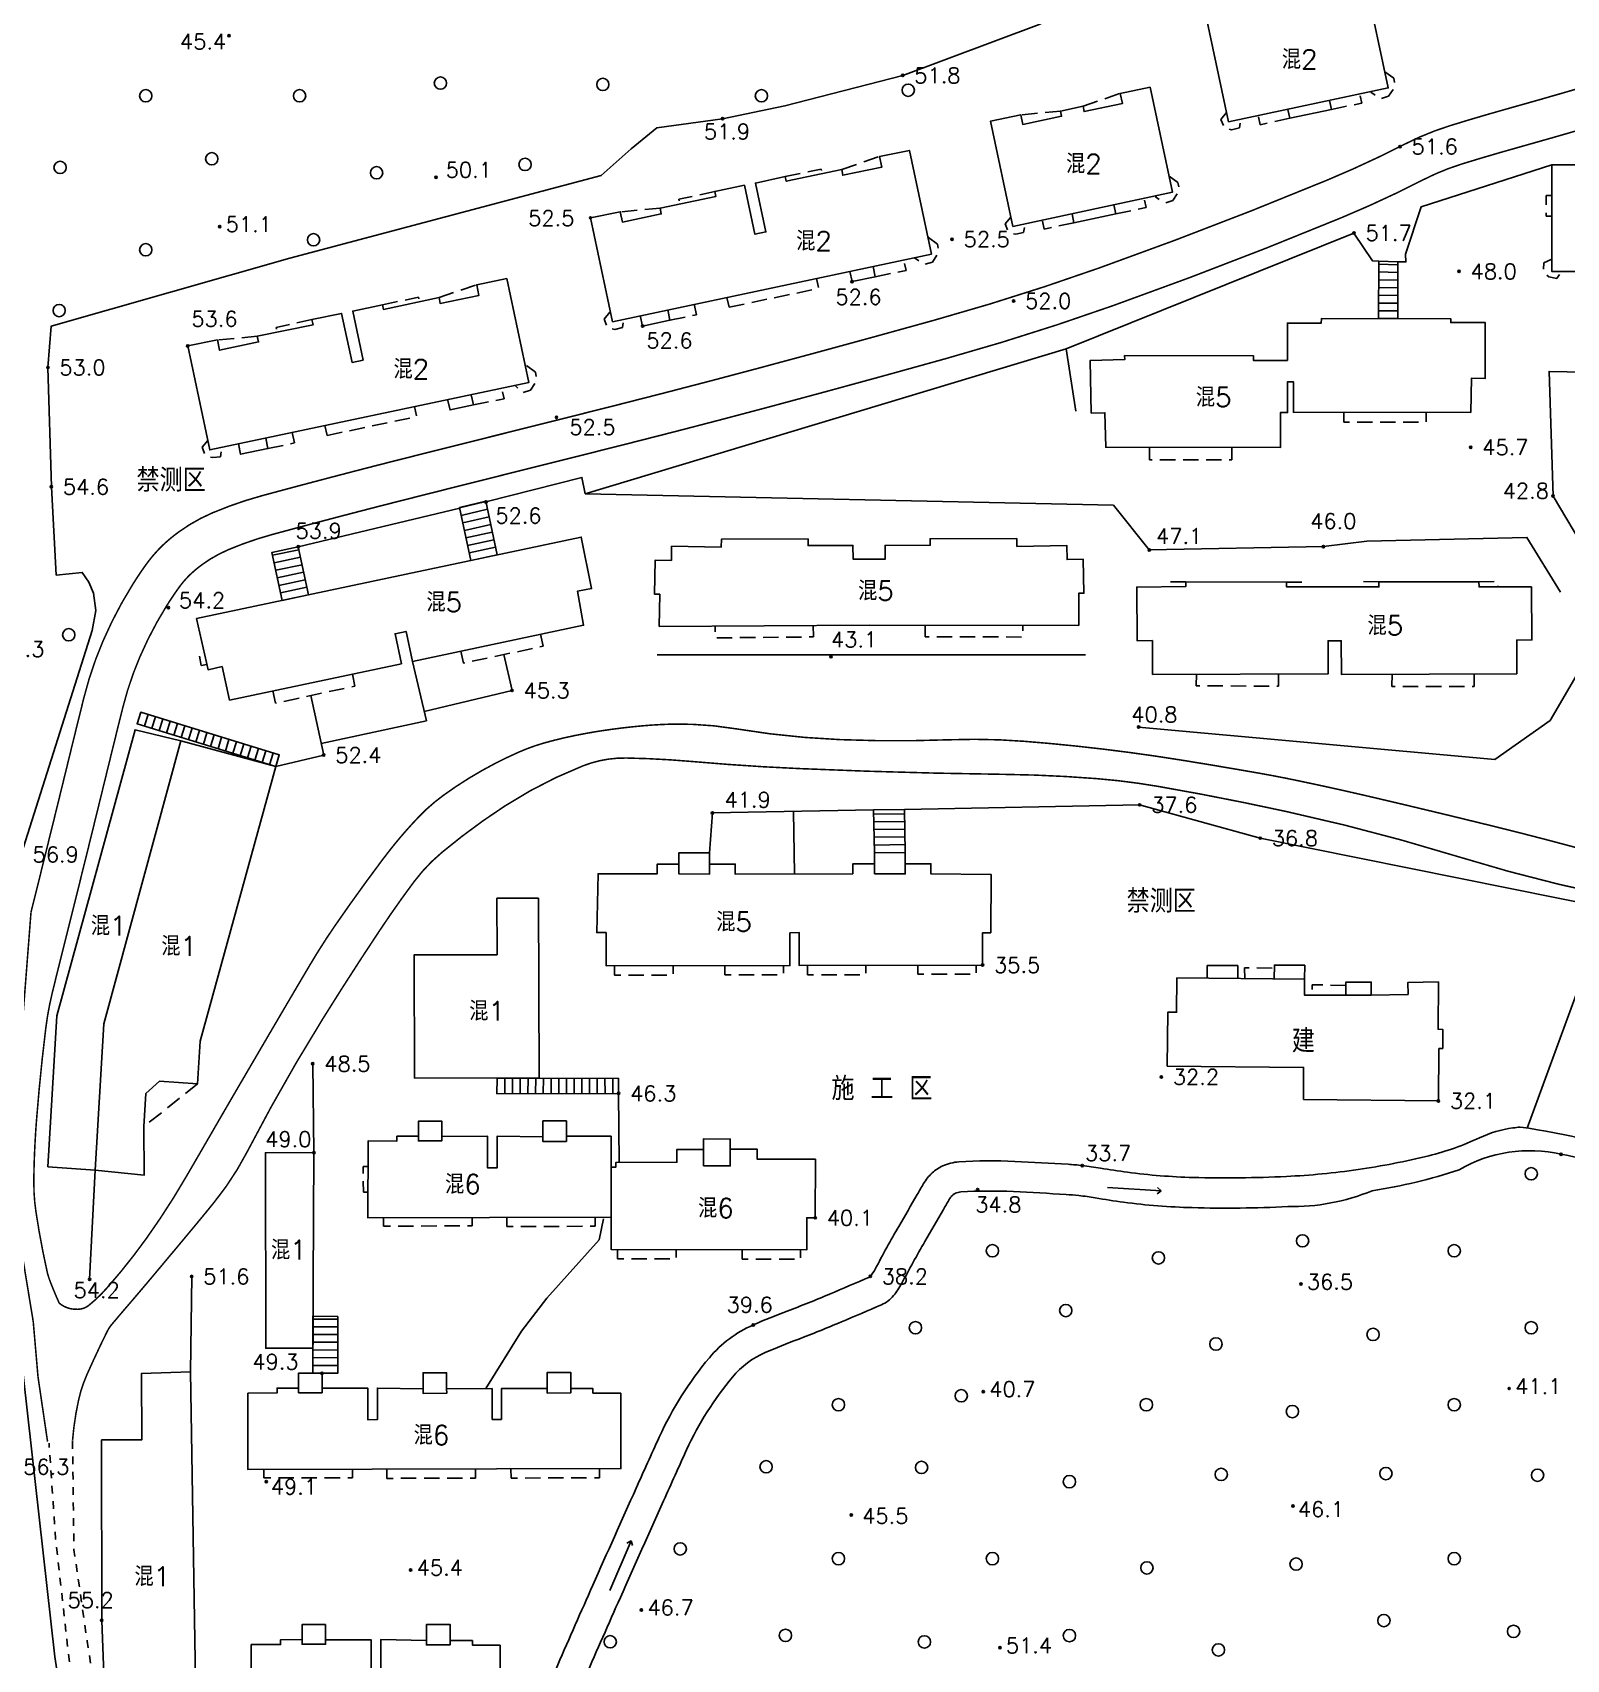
# Model space of a CAD drawing. Extents: x 115374 to 116875, y 149866 to 152432.
# Drawn here: x 115567.3 to 115766.6, y 152018.1 to 152229.4 of the extents above; entities that cross this region are included whole.
import ezdxf
from ezdxf.enums import TextEntityAlignment as Align

# ---------------------------------------------------------------- set-up
doc = ezdxf.new("R2010")
doc.units = 0
doc.header["$MEASUREMENT"] = 0
doc.header["$PDMODE"] = 32
doc.header["$PDSIZE"] = 0.3
for name, pattern in [('X2', [10, 8, -2]), ('X5', [3, 2, -1]), ('X6', [2, 1, -1])]:
    doc.linetypes.add(name, pattern=pattern)
doc.layers.get('0').update_dxf_attribs({"linetype": 'CONTINUOUS'})
for name, color, linetype in [('BOUND', 7, 'CONTINUOUS'), ('DLDW', 14, 'CONTINUOUS'), ('DLSS', 5, 'CONTINUOUS'), ('DMTZ', 5, 'CONTINUOUS'), ('GCD', 1, 'CONTINUOUS'), ('JMD', 6, 'CONTINUOUS'), ('SXSS', 5, 'CONTINUOUS'), ('YZH', 2, 'CONTINUOUS'), ('ZBTZ', 5, 'CONTINUOUS')]:
    doc.layers.add(name, color=color, linetype=linetype)
doc.styles.add('HZ', font='rs.shx', dxfattribs={"bigfont": 'hztxt.shx'})
doc.linetypes.add('X19', pattern='A,4.5,[145,symbolx.shx,S=1,R=0,X=0,Y=1],4.5,-0.5,[146,symbolx.shx,S=1,R=0,X=0,Y=0],-0.5', length=10)
doc.linetypes.add('X35', pattern='A,2,[4,symbolt.shx,S=1,R=0,X=0,Y=0],2,[28,symbolt.shx,S=1,R=0,X=0,Y=0],1e-11', length=4)
doc.linetypes.add('X36', pattern='A,2,[4,symbolt.shx,S=1,R=180,X=0,Y=0],2,[28,symbolt.shx,S=1,R=180,X=0,Y=0],1e-11', length=4)

# ---------------------------------------------------------------- blocks, each defined once
blk = doc.blocks.new('GC122')
blk.add_circle((0, 0), 0.8)

msp = doc.modelspace()

# ---------------------------------------------------------------- linework, layer by layer
at = {"layer": 'BOUND', "linetype": 'Continuous', "flags": 128}
for points, elevation in [([(115744.65, 152199.67), (115744.65, 152192.29), (115742.15, 152192.29), (115742.16, 152199.74)], 51.87), ([(115601.79, 152162.66), (115603.11, 152156.41), (115599.69, 152155.69), (115598.36, 152161.93)], 53.94), ([(115598.86, 152134.1), (115580.86, 152139.68), (115581.32, 152141.16), (115599.33, 152135.62)], 52.23), ([(115680.54, 152128.55), (115680.65, 152122.97), (115676.66, 152122.92), (115676.54, 152128.48)], 35.49), ([(115643.41, 152091.65), (115627.61, 152091.62), (115627.64, 152093.62), (115643.4, 152093.61)], 46.29), ([(115606.95, 152062.7), (115606.94, 152055.33), (115603.7, 152055.34), (115603.72, 152062.72)], 49.28)]:
    msp.add_lwpolyline(points, close=True, dxfattribs=dict(at, elevation=elevation))
msp.add_lwpolyline([(115626.15, 152168.56), (115627.63, 152161.6), (115624.2, 152160.87), (115622.75, 152167.75)], close=True, dxfattribs=at)
at = {"layer": 'DLSS', "linetype": 'X2', "flags": 128}
msp.add_lwpolyline([(115569.22, 152046.44, 0.2, 0.2, 0), (115567.98, 152054.85, 0.2, 0.2, 0), (115567.36, 152062.02, 0.2, 0.2, 0), (115565.46, 152073.57, 0.2, 0.2, 0), (115565.15, 152085.43, 0.2, 0.2, 0), (115565.94, 152100.61, 0.2, 0.2, 0), (115567.07, 152115.19, 0.2, 0.2, 0.000417), (115568.87, 152122.44, 0.2, 0.2, 0.000841), (115571.76, 152134.19, 0.2, 0.2, -0.001123), (115573.93, 152143.01, 0.2, 0.2, -0.040892), (115576.45, 152150.47, 0.2, 0.2, -0.038421), (115580.3, 152157.79, 0.2, 0.2, -0.014908), (115581.98, 152160.3, 0.2, 0.2, -0.0273), (115583.27, 152161.9, 0.2, 0.2, -0.028692), (115584.66, 152163.29, 0.2, 0.2, -0.02493), (115586.29, 152164.6, 0.2, 0.2, -0.055949), (115590.62, 152167.05, 0.2, 0.2, -0.034684), (115597.12, 152169.3, 0.2, 0.2, -0.001971), (115606.13, 152171.7, 0.2, 0.2, -0.002162), (115614.38, 152173.83, 0.2, 0.2, -0.000706), (115628.2, 152177.3, 0.2, 0.2, 0.000636), (115643.52, 152181.15, 0.2, 0.2, 0.003406), (115661.39, 152185.8, 0.2, 0.2, 0.002638), (115684.43, 152192.09, 0.2, 0.2, 0.017629), (115705.85, 152198.87, 0.2, 0.2, 0.012619), (115735.37, 152210.24, 0.2, 0.2, 0.0206), (115745.5, 152214.93, 0.2, 0.2, -0.043498), (115751.43, 152217.35, 0.2, 0.2, -0.00713), (115758.79, 152219.52, 0.2, 0.2, 0.003872), (115772.01, 152223.33, 0.2, 0.2, 0.003936), (115786.44, 152227.73, 0.2, 0.2, -0.010813), (115791.95, 152229.33, 0.2, 0.2, -0.019211), (115795.39, 152230.11, 0.2, 0.2, -0.003374), (115812.93, 152233.25, 0.2, 0.2, -0.005685), (115818.12, 152234.08, 0.2, 0.2, 0.007685), (115821.72, 152234.67, 0.2, 0.2, 0.04114), (115823.29, 152235.09, 0.2, 0.2, 0.022105), (115827.14, 152236.66, 0.2, 0.2, 0.046444), (115829.02, 152237.74, 0.2, 0.2, 0.02433), (115833.3, 152241.11, 0.2, 0.2, 0.050906), (115833.8, 152241.63, 0.2, 0.2, -0.067766), (115837.7, 152246, 0.2, 0.2, 0.011529), (115853.64, 152260.93, 0.2, 0.2, 0.022845), (115862.07, 152269.98, 0.2, 0.2, 0.020346), (115882.96, 152296.73, 0.2, 0.2, -0.053266), (115892.42, 152307.33, 0.2, 0.2, -0.009121), (115897.22, 152311.52, 0.2, 0.2, -0.008602), (115902.44, 152315.76, 0.2, 0.2, -0.016613), (115909.99, 152321.28, 0.2, 0.2, -0.027309), (115915.15, 152324.4, 0.2, 0.2, -0.054517), (115920.34, 152326.47, 0.2, 0.2, -0.017128), (115934.59, 152329.91, 0.2, 0.2, -0.021521), (115951.33, 152332.61, 0.2, 0.2, -0.054783), (115958.93, 152332.66, 0.2, 0.2, -0.029317), (115967.02, 152331.35, 0.2, 0.2, -0.024745), (115976.2, 152328.82, 0.2, 0.2, -0.004002), (115976.92, 152328.58, 0.2, 0.2, -0.000868), (115979.91, 152327.53, 0.2, 0.2, -0.057628), (115993.3, 152321.01, 0.2, 0.2, -0.025987), (116000, 152316.22, 0, 0, 0)], format="xyseb", dxfattribs=at)
at = {"layer": 'DLSS', "linetype": 'Continuous', "const_width": 0.2, "flags": 128}
for points in [[(115570.74, 152064.41, -0.015084), (115569.52, 152067.34, -0.03605), (115569.14, 152068.62, -0.017332), (115567.71, 152076.3, -0.037639), (115567.44, 152079.9, -0.010328), (115567.52, 152083.7, -0.008858), (115567.78, 152088.12, -0.011364), (115568.99, 152100.12, -0.029361), (115569.83, 152104.71, -0.00126), (115571.19, 152110.21, 0.00063), (115573.93, 152121.19, 0.000841), (115576.82, 152132.95, -0.001123), (115578.99, 152141.75, -0.040892), (115581.24, 152148.41, -0.038421), (115584.71, 152155.02, -0.014908), (115586.22, 152157.27, -0.0273), (115587.15, 152158.43, -0.028692), (115588.12, 152159.39, -0.02493), (115589.34, 152160.37, -0.055949), (115592.67, 152162.26, -0.034684), (115598.48, 152164.27, -0.001971), (115607.45, 152166.66, -0.002162), (115615.65, 152168.77, -0.000706), (115629.47, 152172.25, 0.000636), (115644.8, 152176.1, 0.003406), (115662.74, 152180.76, 0.002638), (115685.83, 152187.07, 0.017629), (115707.6, 152193.96, 0.012619), (115737.37, 152205.42, 0.0206), (115747.89, 152210.3, -0.043498), (115752.98, 152212.38, -0.00713), (115760.19, 152214.5, 0.003872), (115773.49, 152218.34, 0.003936)], [(115572.46, 152046.54, -0.033535), (115573.25, 152051.83, -0.050633), (115574.36, 152055.19, -0.009804), (115576.95, 152060.71, -0.058695), (115577.5, 152061.57, -0.004603), (115579.58, 152064.02, 0.003075), (115582.69, 152067.68, 0.001283), (115588.59, 152074.74, 0.003234), (115590.9, 152077.56, 0.050706), (115595.13, 152084.03, -0.019657), (115604.97, 152101.33, -0.007666), (115612.39, 152112.85, -0.013636), (115616.83, 152119.15, -0.058756), (115620.43, 152122.94, -0.030059), (115628.64, 152128.99, -0.049419), (115638.75, 152134.19, -0.098696), (115644.39, 152135.22, -0.017911), (115653.05, 152134.76, 0.011242), (115666.83, 152133.85, 0.00771), (115693.4, 152133.1, -0.016853), (115705.55, 152132.54, -0.022851), (115713.53, 152131.53, -0.010854), (115730.16, 152128.27, -0.021134), (115752.54, 152122.39, 0.024192), (115772.13, 152117.36, 0.010668)]]:
    msp.add_lwpolyline(points, format="xyb", dxfattribs=at)
at = {"layer": 'DLSS', "linetype": 'X2', "const_width": 0.2, "flags": 128}
msp.add_lwpolyline([(116000, 152050.7, -0.013108), (115991.36, 152050.06, -0.037864), (115988.36, 152050.15, -0.006281), (115975.12, 152051.7, 0.007489), (115964.01, 152052.97, 0.017051), (115950.92, 152053.83, -0.041521), (115945.56, 152054.44, -0.036739), (115943.13, 152055.12, -0.007412), (115931.44, 152059.51, -0.006497), (115913.99, 152066.61, -0.011361), (115904.16, 152071.03, -0.033796), (115891.7, 152078.04, 0.030583), (115877.99, 152085.88, 0.006849), (115859.92, 152094.48, 0.013371), (115850.49, 152098.51, 0.000252), (115842.59, 152101.63, 0.00025), (115834.65, 152104.76, 0.000464), (115825.17, 152108.48, 0.000634), (115818.24, 152111.19, 0.023822), (115810.27, 152113.86, 0.013865), (115796.28, 152117.39, 0.015585), (115786.09, 152119.34, -0.019853), (115778.1, 152120.94, -0.00702), (115768.09, 152123.51, 0.006106), (115756.58, 152126.48, 0.002988), (115740.33, 152130.37, 0.00559), (115731.6, 152132.29, 0.00796), (115726.79, 152133.22, 0.003747), (115716.52, 152134.95, 0.01016), (115706.32, 152136.38, 0.010209), (115696.12, 152137.39, 0.028976), (115686.39, 152137.59, -0.019804), (115672.17, 152137.61, -0.031144), (115658.61, 152139.02, 0.049204), (115649.99, 152139.61, 0.014307), (115646.62, 152139.41, 0.011553), (115642.45, 152138.94, 0.016645), (115637.73, 152138.14, 0.019175), (115633.69, 152137.16, 0.035145), (115630.41, 152135.97, 0.023326), (115625.71, 152133.62, 0.029711), (115620.59, 152130.33, 0.044176), (115617.5, 152127.63, 0.015386), (115615.01, 152124.87, 0.014931), (115612.63, 152121.87, 0.009894), (115606.55, 152113.42, 0.017149), (115603.31, 152108.35, 0.000847), (115600.09, 152102.89, 0.000545), (115595.11, 152094.39, 0.001215), (115591.7, 152088.54, -0.000903), (115587.12, 152080.65, -0.023097), (115582.1, 152072.88, -0.025707), (115576.92, 152066.37, -0.042509), (115574.58, 152064.13, -0.123594), (115573.55, 152063.66, -0.046497), (115573.12, 152063.62, -0.028616), (115572.43, 152063.66, -0.076023), (115571.6, 152063.89, -0.065194), (115570.74, 152064.41)], format="xyb", dxfattribs=at)
at = {"layer": 'DLSS', "linetype": 'X6', "elevation": 52.37, "flags": 128}
msp.add_lwpolyline([(115574.61, 152000), (115572.56, 152013.28), (115570.27, 152033.82), (115569.41, 152046.25)], dxfattribs=at)
at = {"layer": 'DLSS', "linetype": 'X6', "flags": 128}
msp.add_lwpolyline([(115578.21, 152000), (115576.08, 152009.28), (115574.37, 152020.5), (115572.65, 152032.39), (115572.46, 152046.54)], dxfattribs=at)
at = {"layer": 'DMTZ', "linetype": 'X35', "flags": 128}
for points, elevation in [([(115573.72, 152159.33), (115570.36, 152158.98), (115569.72, 152170.45), (115569.26, 152185.94), (115569.68, 152191.31), (115600.71, 152200.14), (115641.15, 152210.86), (115645.06, 152214.33), (115648.39, 152217.08), (115656.91, 152218.25), (115665.01, 152219.91), (115680.33, 152223.88), (115698.05, 152230.48), (115710.75, 152236.9), (115733.5, 152251.47), (115774.77, 152263.1), (115825.6, 152275.06), (115844.71, 152286.08)], 56.82), ([(115616.62, 152147.76), (115618.45, 152140.07), (115604.78, 152137.11)], 50.64), ([(115628.48, 152148.65), (115629.57, 152143.99), (115618.17, 152141.26)], 47.89), ([(115704.05, 152148.62), (115648.42, 152148.62)], 43.11), ([(115771.92, 152115.7), (115761.43, 152087.16)], 32.43)]:
    msp.add_lwpolyline(points, dxfattribs=dict(at, elevation=elevation))
at = {"layer": 'DMTZ', "linetype": 'X36', "flags": 128}
for points, elevation in [([(115744.65, 152199.67), (115745.7, 152199.65), (115745.65, 152200.67), (115747.67, 152206.83), (115764.67, 152212.25)], 51.87), ([(115626.17, 152168.48), (115638.64, 152171.67), (115639.07, 152169.55), (115701.55, 152188.38)], 53.94), ([(115710.97, 152139.23), (115757.23, 152135.01), (115764.44, 152140.11), (115769.13, 152148.09), (115769.2, 152161.87), (115764.82, 152169.25), (115764.3, 152185.43), (115829.28, 152184.2), (115828.95, 152166.54)], 40.83), ([(115639.07, 152169.55), (115707.7, 152168.07), (115712.35, 152162.25), (115734.97, 152162.68), (115740.61, 152163.4), (115761.42, 152163.87), (115765.79, 152156.76)], 52.48), ([(115601.79, 152162.66), (115622.77, 152167.66)], 53.94), ([(115573, 152000), (115570.18, 152018.47), (115563.03, 152081.77), (115565.78, 152122.69), (115575.03, 152151.77), (115575.48, 152154.36), (115575.2, 152156.64), (115574.6, 152158.04), (115573.72, 152159.33)], 56.82), ([(115598.86, 152134.1), (115605.1, 152135.6), (115603.43, 152143.34)], 52.23), ([(115655.2, 152122.9), (115655.6, 152128.08), (115676.54, 152128.48)], 41.78), ([(115666.27, 152120.16), (115666.12, 152128.28)], 41.78), ([(115680.54, 152128.55), (115711.1, 152129.14), (115726.77, 152124.81), (115771.92, 152115.7)], 41.78), ([(115603.83, 152083.97), (115603.68, 152095.51)], 49.04), ([(115643.47, 152082.7), (115643.41, 152091.65)], 447), ([(115574.68, 152067.52), (115575.41, 152081.71)], 54.22), ([(115626.16, 152053.32), (115630.8, 152060.78), (115634.08, 152065.07), (115640.87, 152072.65), (115641.43, 152075.36)], 50.24), ([(115587.78, 152055.49), (115587.95, 152067.88)], 52.55)]:
    msp.add_lwpolyline(points, dxfattribs=dict(at, elevation=elevation))
msp.add_lwpolyline([(115702.82, 152180.28), (115701.55, 152188.38), (115738.95, 152203.41), (115741.37, 152199.78), (115742.16, 152199.74)], dxfattribs=at)
at = {"layer": 'GCD', "linetype": 'Continuous'}
for p in [(115592.8, 152229.03, 45.35), (115680.33, 152223.88, 51.84), (115656.91, 152218.25, 51.93), (115744.94, 152214.64, 51.61), (115619.7, 152210.66, 50.08), (115591.59, 152204.25, 51.06), (115639.76, 152205.38, 52.54), (115686.74, 152202.6, 52.53), (115738.95, 152203.41, 51.67), (115752.6, 152198.42, 47.95), (115673.74, 152197.08, 52.58), (115694.72, 152194.58, 51.97), (115646.52, 152191.32, 52.59), (115587.44, 152188.74, 53.64), (115569.26, 152185.94, 52.97), (115635.34, 152179.45, 52.54), (115754.12, 152175.58, 45.74), (115569.72, 152170.45, 54.56), (115626.17, 152168.48, 52.63), (115764.82, 152169.25, 42.76), (115601.79, 152162.66, 53.94), (115712.35, 152162.25, 47.07), (115734.97, 152162.68, 45.95), (115584.92, 152154.75, 54.25), (115671.02, 152148.37, 43.11), (115629.57, 152143.99, 45.32), (115710.97, 152139.23, 40.83), (115605.1, 152135.6, 52.42), (115655.6, 152128.08, 41.86), (115711.1, 152129.14, 37.64), (115726.77, 152124.81, 36.77), (115690.69, 152108.33, 35.49), (115603.68, 152095.51, 48.47), (115713.92, 152093.8, 32.17), (115643.41, 152091.65, 46.29), (115749.91, 152090.68, 32.1), (115603.83, 152083.97, 49.04), (115765.86, 152083.76, 30.89), (115703.64, 152082.29, 33.72), (115690.05, 152079.16, 34.77), (115668.96, 152075.5, 40.12), (115574.68, 152067.52, 54.22), (115587.95, 152067.88, 51.55), (115676.1, 152067.89, 38.16), (115732.05, 152066.9, 36.5), (115660.9, 152061.59, 39.63), (115604.87, 152055.29, 49.25), (115690.79, 152052.93, 40.72), (115759.11, 152053.33, 41.07), (115597.63, 152041.24, 49.07), (115673.63, 152036.9, 45.48), (115731.01, 152038.08, 46.06), (115616.39, 152029.76, 45.35), (115646.38, 152024.57, 46.69), (115576.26, 152023.22, 55.25), (115692.95, 152019.66, 51.36)]:
    msp.add_point(p, dxfattribs=at)
at = {"layer": 'JMD', "linetype": 'Continuous', "flags": 128}
for points in [[(115722.64, 152217.83), (115743.4, 152222.25), (115740.5, 152235.9), (115736.62, 152235.1), (115736.9, 152233.77), (115731.92, 152232.74), (115731.78, 152233.43), (115728.84, 152232.81), (115728.99, 152232.12), (115723.96, 152231.07), (115723.69, 152232.32), (115719.74, 152231.48)], [(115694.61, 152204.27), (115715.37, 152208.7), (115712.46, 152222.35), (115708.59, 152221.55), (115708.87, 152220.22), (115703.89, 152219.19), (115703.75, 152219.87), (115700.81, 152219.25), (115700.95, 152218.57), (115695.92, 152217.51), (115695.66, 152218.76), (115691.71, 152217.92)], [(115639.76, 152205.38), (115642.62, 152191.88), (115684.05, 152200.64), (115681.2, 152214.14), (115677.3, 152213.34), (115677.59, 152211.95), (115672.53, 152210.91), (115672.41, 152211.67), (115665.18, 152210.14), (115665.05, 152210.73), (115661.19, 152209.9), (115662.54, 152203.55), (115661.11, 152203.24), (115659.76, 152209.61), (115655.9, 152208.82), (115656.04, 152208.13), (115648.79, 152206.64), (115648.95, 152205.9), (115643.9, 152204.83), (115643.62, 152206.16)], [(115807.07, 152212.22), (115807.06, 152198.39), (115764.66, 152198.41), (115764.67, 152212.25), (115768.63, 152212.28), (115768.64, 152211.08), (115777.08, 152211.14), (115777.08, 152211.84), (115781.24, 152211.87), (115781.24, 152212.24), (115785.18, 152212.24), (115785.18, 152205.74), (115786.5, 152205.74), (115786.5, 152212.22), (115790.55, 152212.28), (115790.56, 152211.88), (115794.65, 152211.94), (115794.66, 152211.24), (115803.15, 152211.36), (115803.14, 152212.27)], [(115587.44, 152188.74), (115590.29, 152175.23), (115631.73, 152183.99), (115628.88, 152197.49), (115624.98, 152196.69), (115625.26, 152195.31), (115620.21, 152194.27), (115620.08, 152195.03), (115612.85, 152193.49), (115612.73, 152194.08), (115608.87, 152193.26), (115610.22, 152186.9), (115608.79, 152186.6), (115607.43, 152192.97), (115603.57, 152192.17), (115603.71, 152191.48), (115596.47, 152190), (115596.63, 152189.26), (115591.57, 152188.19), (115591.29, 152189.52)], [(115754.12, 152180.1), (115731.08, 152180.13), (115731.08, 152184.08), (115730.33, 152184.08), (115730.33, 152180.08), (115729.38, 152180.08), (115729.38, 152175.55), (115706.69, 152175.58), (115706.6, 152180.06), (115704.82, 152180.02), (115704.69, 152186.87), (115709.16, 152186.96), (115709.15, 152187.49), (115725.89, 152187.47), (115725.89, 152186.87), (115730.3, 152186.86), (115730.3, 152191.7), (115734.7, 152191.7), (115734.71, 152192.3), (115751.52, 152192.28), (115751.52, 152191.77), (115755.97, 152191.8), (115756.01, 152184.53), (115754.22, 152184.57)], [(115588.58, 152153.34), (115638.56, 152163.91), (115639.89, 152157.23), (115638.06, 152156.87), (115638.86, 152152.47), (115616.62, 152147.76), (115615.79, 152151.67), (115614.36, 152151.37), (115615.19, 152147.46), (115592.87, 152142.74), (115591.89, 152147.1), (115590.08, 152146.69)], [(115648.7, 152152.31), (115675.98, 152152.46), (115703.19, 152152.44), (115703.19, 152156.61), (115703.86, 152156.61), (115703.76, 152161.05), (115701.67, 152161), (115701.63, 152162.84), (115695.16, 152162.7), (115695.14, 152163.73), (115683.88, 152163.7), (115683.89, 152162.85), (115678.02, 152162.83), (115678.02, 152161.04), (115673.9, 152161.03), (115673.84, 152162.83), (115668.03, 152162.81), (115668.03, 152163.67), (115656.77, 152163.64), (115656.75, 152162.61), (115650.29, 152162.72), (115650.26, 152160.88), (115648.16, 152160.92), (115648.08, 152156.48), (115648.75, 152156.49)], [(115760.12, 152146.14), (115737.31, 152146.08), (115737.29, 152150.46), (115735.59, 152150.46), (115735.6, 152146.16), (115712.79, 152146.07), (115712.76, 152150.47), (115710.77, 152150.46), (115710.72, 152157.43), (115717.09, 152157.48), (115717.09, 152158.1), (115730.19, 152158.07), (115730.19, 152157.44), (115742.19, 152157.44), (115742.18, 152158.12), (115755.17, 152158.12), (115755.19, 152157.44), (115762.01, 152157.45), (115762.07, 152150.56), (115760.09, 152150.54)], [(115569.24, 152082.11), (115570.44, 152101.72), (115580.6, 152138.9), (115586.54, 152137.45), (115576.55, 152100.68), (115575.41, 152081.71)], [(115586.54, 152137.45), (115598.86, 152134.1), (115589.06, 152098.43), (115588.7, 152092.89), (115583.77, 152093.24), (115581.98, 152091.64), (115581.74, 152087.35), (115581.79, 152081.06), (115575.41, 152081.71), (115576.55, 152100.68)], [(115691.79, 152112.51), (115691.83, 152120.07), (115683.98, 152120.17), (115683.98, 152121.48), (115680.65, 152121.47), (115680.65, 152120.17), (115676.67, 152120.18), (115676.66, 152121.46), (115673.83, 152121.46), (115673.83, 152120.19), (115658.55, 152120.14), (115658.56, 152121.45), (115655.22, 152121.45), (115655.23, 152120.15), (115651.24, 152120.16), (115651.24, 152121.44), (115648.41, 152121.43), (115648.41, 152120.16), (115640.75, 152120.18), (115640.57, 152112.55), (115641.79, 152112.55), (115641.8, 152108.22), (115665.67, 152108.27), (115665.66, 152112.51), (115666.86, 152112.57), (115666.87, 152108.27), (115690.69, 152108.33), (115690.68, 152112.51), (115691.79, 152112.51)], [(115633.01, 152117.02), (115633.09, 152093.69), (115616.89, 152093.64), (115616.83, 152109.64), (115627.63, 152109.67), (115627.61, 152117)], [(115750.47, 152097.48), (115750.49, 152099.98), (115749.88, 152099.99), (115749.92, 152106.14), (115745.94, 152106.05), (115745.97, 152104.52), (115741.19, 152104.42), (115737.88, 152104.42), (115732.51, 152104.44), (115732.53, 152106.5), (115715.95, 152106.66), (115715.91, 152102.2), (115714.76, 152102.21), (115714.69, 152095.21), (115732.41, 152095.03), (115732.4, 152090.87), (115749.91, 152090.68), (115749.98, 152097.48), (115750.47, 152097.48)], [(115642.44, 152086.12), (115642.45, 152082.1), (115642.45, 152075.59), (115610.82, 152075.51), (115610.86, 152085.49), (115614.61, 152085.46), (115614.61, 152086.09), (115617.4, 152086.09), (115617.41, 152085.49), (115620.46, 152085.5), (115620.46, 152086.08), (115626.38, 152086.09), (115626.39, 152081.99), (115627.64, 152082), (115627.63, 152086.1), (115633.58, 152086.01), (115633.57, 152085.41), (115636.64, 152085.42), (115636.64, 152086.1)], [(115603.83, 152083.97), (115603.7, 152058.56), (115597.56, 152058.55), (115597.53, 152083.96)], [(115668.98, 152083.13), (115668.96, 152075.5), (115667.86, 152075.5), (115667.85, 152071.32), (115642.46, 152071.38), (115642.45, 152075.59), (115642.45, 152082.1), (115643.05, 152082.1), (115643.05, 152082.7), (115650.99, 152082.72), (115650.98, 152084.39), (115654.46, 152084.39), (115654.45, 152082.26), (115657.91, 152082.25), (115657.92, 152084.41), (115661.42, 152084.4), (115661.42, 152083.11), (115668.98, 152083.13)], [(115578.85, 152004.89), (115576.77, 152010.41), (115576.26, 152023.22), (115576.25, 152046.66), (115581.45, 152046.66), (115581.44, 152055.3), (115587.78, 152055.49), (115588.63, 152004.61)], [(115595.24, 152052.74), (115595.26, 152042.8), (115643.71, 152042.92), (115643.68, 152052.71), (115640.08, 152052.73), (115640.08, 152053.31), (115637.19, 152053.32), (115637.19, 152052.75), (115634.13, 152052.74), (115634.14, 152053.34), (115628.18, 152053.33), (115628.19, 152049.32), (115626.99, 152049.32), (115626.98, 152053.33), (115621.07, 152053.28), (115621.08, 152052.71), (115618.01, 152052.7), (115618.02, 152053.3), (115612.07, 152053.39), (115612.07, 152049.29), (115610.83, 152049.28), (115610.82, 152053.38), (115604.89, 152053.37), (115604.89, 152052.79), (115601.84, 152052.78), (115601.84, 152053.38), (115599.04, 152053.38), (115599.05, 152052.75)], [(115595.7, 152010.12), (115595.68, 152020.06), (115599.49, 152020.07), (115599.49, 152020.7), (115602.29, 152020.71), (115602.29, 152020.11), (115605.34, 152020.11), (115605.34, 152020.69), (115611.26, 152020.7), (115611.28, 152016.61), (115611.9, 152016.61), (115611.91, 152010.16)], [(115611.9, 152016.61), (115611.91, 152010.16), (115628.03, 152010.2), (115628.01, 152019.99), (115624.41, 152020.01), (115624.41, 152020.59), (115621.52, 152020.6), (115621.52, 152020.03), (115618.45, 152020.02), (115618.46, 152020.62), (115612.51, 152020.71), (115612.52, 152016.61)]]:
    msp.add_lwpolyline(points, close=True, dxfattribs=at)
for points in [[(115730.35, 152219.47), (115730.6, 152218.31), (115736.02, 152219.45), (115735.77, 152220.62)], [(115702.32, 152205.92), (115702.57, 152204.75), (115707.99, 152205.89), (115707.74, 152207.07)], [(115673.43, 152198.42), (115673.74, 152197.09), (115676.76, 152197.73), (115676.48, 152199.07)], [(115649.8, 152193.43), (115650.08, 152192.08), (115646.52, 152191.32), (115646.23, 152192.68)], [(115621.2, 152181.77), (115621.51, 152180.43), (115624.54, 152181.08), (115624.25, 152182.41)], [(115597.57, 152176.77), (115597.86, 152175.42), (115594.29, 152174.67), (115594.01, 152176.02)], [(115651.24, 152120.16), (115651.24, 152121.44), (115651.23, 152122.89), (115655.2, 152122.9), (115655.22, 152121.45), (115655.23, 152120.15)], [(115676.67, 152120.18), (115676.66, 152121.46), (115676.66, 152122.92), (115680.65, 152122.97), (115680.65, 152121.47), (115680.65, 152120.17)], [(115723.87, 152106.58), (115723.85, 152108.27), (115719.88, 152108.26), (115719.86, 152106.62)], [(115732.53, 152106.5), (115732.55, 152108.3), (115728.6, 152108.33), (115728.58, 152106.54)], [(115741.19, 152104.42), (115741.19, 152106.12), (115737.89, 152106.12), (115737.88, 152104.42)], [(115617.4, 152086.09), (115617.4, 152088.05), (115620.45, 152088.04), (115620.46, 152086.08)], [(115633.58, 152086.01), (115633.58, 152088.09), (115636.63, 152088.08), (115636.64, 152085.99)], [(115657.92, 152084.41), (115657.92, 152085.72), (115654.46, 152085.76), (115654.46, 152084.39)], [(115601.84, 152053.38), (115601.84, 152055.34), (115604.89, 152055.33), (115604.89, 152053.37)], [(115618.02, 152053.3), (115618.01, 152055.38), (115621.07, 152055.38), (115621.07, 152053.28)], [(115634.14, 152053.34), (115634.13, 152055.42), (115637.19, 152055.41), (115637.19, 152053.32)], [(115602.29, 152020.71), (115602.28, 152022.66), (115605.33, 152022.66), (115605.34, 152020.69)], [(115618.46, 152020.62), (115618.46, 152022.7), (115621.51, 152022.7), (115621.52, 152020.6)]]:
    msp.add_lwpolyline(points, dxfattribs=at)
at = {"layer": 'SXSS', "linetype": 'Continuous'}
for p, q in [((115706.92, 152079.43), (115713.9, 152079)), ((115713.9, 152079), (115713.43, 152079.43)), ((115713.9, 152079), (115713.38, 152078.63)), ((115642.29, 152027.11), (115645.04, 152033.55)), ((115645.04, 152033.55), (115644.47, 152033.25)), ((115645.04, 152033.55), (115645.21, 152032.93))]:
    msp.add_line(p, q, dxfattribs=at)
at = {"layer": 'SXSS', "linetype": 'Continuous', "flags": 128}
for points in [[(115629.24, 152002.99, -0.001264), (115635.51, 152017.45, -0.001763), (115640.06, 152027.79, -0.000869), (115645.68, 152040.37, -0.001643), (115648.68, 152047, -0.067308), (115655.2, 152057.33, -0.116706), (115660.9, 152061.59, -0.011389), (115665.31, 152063.38, 0.009117), (115670.83, 152065.59, 0.00277), (115675.99, 152067.81, 0.117881), (115676.1, 152067.89, 0.050888), (115676.74, 152068.84, -0.009166), (115679.81, 152074.39, -0.000591), (115682.21, 152078.54, -0.001729), (115683.04, 152079.95, -0.073019), (115684.15, 152081.33, -0.07862), (115685.52, 152082.24, -0.092705), (115687.62, 152082.77, -0.02748), (115694.9, 152082.82, -0.003449), (115701.8, 152082.45, -0.012862), (115703.64, 152082.29, -0.01413), (115706, 152081.95, 0.009433), (115709.52, 152081.42, 0.026242), (115718.05, 152080.74, 0.018519), (115730.16, 152080.87, 0.024268), (115739.47, 152081.77, 0.024263), (115748.66, 152083.56, 0.049002), (115755.25, 152085.89, -0.075668), (115759.6, 152087.17, -0.003376), (115760.53, 152087.29, -0.011186)], [(115760.53, 152087.29, -0.106358), (115794.22, 152075, 0.007759), (115804.64, 152069.12, 0.000373), (115817.07, 152062.38, 0.001447), (115820.27, 152060.65, 0.003916), (115821.58, 152059.96, -0.000522), (115831.44, 152054.88, -0.015518), (115856.19, 152041.09, -0.012962), (115887.41, 152021.21)], [(115639.1, 152015.89, -0.001763), (115643.64, 152026.2, -0.000869), (115649.26, 152038.76, -0.001643), (115652.25, 152045.37, -0.067308), (115658.21, 152054.82, -0.116706), (115662.46, 152057.99, -0.011389), (115666.7, 152059.71, 0.009117), (115672.35, 152061.98, 0.00277), (115677.56, 152064.21, 0.117881), (115679.13, 152065.39, 0.050888), (115680.2, 152067, -0.009166), (115683.2, 152072.43, -0.000591), (115685.61, 152076.57, -0.001729), (115686.42, 152077.96, -0.073019), (115686.81, 152078.45, -0.07862), (115687.16, 152078.68, -0.092705), (115687.87, 152078.86, -0.02748), (115694.71, 152078.91, -0.003449), (115701.55, 152078.53, -0.012862), (115703.2, 152078.39, -0.01413), (115705.34, 152078.09, 0.009433), (115709.01, 152077.53, 0.026242), (115717.94, 152076.82, 0.018519), (115730.35, 152076.95, 0.10084), (115741.3, 152079.01, 0.041744), (115752.62, 152081.74, -0.190905), (115765.86, 152083.76)], [(115765.86, 152083.76, -0.083374), (115779.83, 152078.66, -0.006456), (115792.24, 152071.62, 0.007759), (115802.77, 152065.68, 0.000373), (115815.2, 152058.93, 0.001447), (115818.42, 152057.19, 0.003916), (115819.79, 152056.48, -0.000522), (115829.64, 152051.4, -0.015518), (115854.18, 152037.72, -0.012962), (115882.65, 152019.66, -0.012962)]]:
    msp.add_lwpolyline(points, format="xyb", dxfattribs=at)
at = {"layer": 'YZH', "linetype": 'Continuous'}
for p, q in [((115744.65, 152198.29, 51.87), (115742.15, 152198.35, 51.87)), ((115744.65, 152199.29, 51.87), (115742.16, 152199.36, 51.87)), ((115744.65, 152197.29, 51.87), (115742.15, 152197.34, 51.87)), ((115744.65, 152196.29, 51.87), (115742.15, 152196.33, 51.87)), ((115744.65, 152195.29, 51.87), (115742.15, 152195.32, 51.87)), ((115744.65, 152194.29, 51.87), (115742.15, 152194.31, 51.87)), ((115744.65, 152193.29, 51.87), (115742.15, 152193.3, 51.87)), ((115626.16, 152168.53, 52.63), (115622.75, 152167.72, 52.63)), ((115626.37, 152167.54, 52.63), (115622.96, 152166.74, 52.63)), ((115626.58, 152166.55, 52.63), (115623.17, 152165.76, 52.63)), ((115626.79, 152165.56, 52.63), (115623.38, 152164.79, 52.63)), ((115627, 152164.57, 52.63), (115623.58, 152163.81, 52.63)), ((115601.87, 152162.28, 53.94), (115598.44, 152161.56, 53.94)), ((115627.21, 152163.58, 52.63), (115623.79, 152162.83, 52.63)), ((115627.42, 152162.59, 52.63), (115624, 152161.85, 52.63)), ((115602.08, 152161.3, 53.94), (115598.65, 152160.58, 53.94)), ((115602.28, 152160.32, 53.94), (115598.86, 152159.6, 53.94)), ((115602.49, 152159.34, 53.94), (115599.07, 152158.62, 53.94)), ((115602.7, 152158.37, 53.94), (115599.27, 152157.64, 53.94)), ((115602.9, 152157.39, 53.94), (115599.48, 152156.66, 53.94)), ((115581.82, 152139.39, 55.12), (115582.28, 152140.87, 55.12)), ((115582.77, 152139.09, 55.12), (115583.23, 152140.57, 55.12)), ((115583.73, 152138.79, 55.12), (115584.19, 152140.28, 55.12)), ((115584.68, 152138.5, 55.12), (115585.14, 152139.98, 55.12)), ((115585.64, 152138.2, 55.12), (115586.1, 152139.69, 55.12)), ((115586.59, 152137.9, 55.12), (115587.06, 152139.4, 55.12)), ((115587.55, 152137.61, 55.12), (115588.01, 152139.1, 55.12)), ((115588.5, 152137.31, 55.12), (115588.97, 152138.81, 55.12)), ((115589.46, 152137.01, 55.12), (115589.92, 152138.51, 55.12)), ((115590.41, 152136.72, 55.12), (115590.88, 152138.22, 55.12)), ((115591.37, 152136.42, 55.12), (115591.83, 152137.93, 55.12)), ((115592.32, 152136.12, 55.12), (115592.79, 152137.63, 55.12)), ((115593.28, 152135.83, 55.12), (115593.75, 152137.34, 55.12)), ((115594.23, 152135.53, 55.12), (115594.7, 152137.04, 55.12)), ((115595.19, 152135.23, 55.12), (115595.66, 152136.75, 55.12)), ((115596.14, 152134.94, 55.12), (115596.61, 152136.45, 55.12)), ((115597.1, 152134.64, 55.12), (115597.57, 152136.16, 55.12)), ((115598.05, 152134.35, 55.12), (115598.52, 152135.87, 55.12)), ((115680.55, 152127.99, 35.49), (115676.55, 152127.92, 35.49)), ((115680.57, 152126.99, 35.49), (115676.57, 152126.92, 35.49)), ((115680.59, 152125.98, 35.49), (115676.59, 152125.92, 35.49)), ((115680.61, 152124.98, 35.49), (115676.61, 152124.92, 35.49)), ((115680.63, 152123.97, 35.49), (115676.64, 152123.92, 35.49)), ((115628.61, 152091.62, 447), (115628.64, 152093.62, 46.42)), ((115629.61, 152091.62, 447), (115629.64, 152093.62, 46.42)), ((115630.62, 152091.62, 447), (115630.64, 152093.62, 46.42)), ((115631.62, 152091.62, 447), (115631.64, 152093.62, 46.42)), ((115632.62, 152091.63, 447), (115632.64, 152093.62, 46.42)), ((115633.62, 152091.63, 447), (115633.64, 152093.62, 46.42)), ((115634.63, 152091.63, 447), (115634.64, 152093.61, 46.42)), ((115635.63, 152091.63, 447), (115635.64, 152093.61, 46.42)), ((115636.63, 152091.64, 447), (115636.64, 152093.61, 46.42)), ((115637.63, 152091.64, 447), (115637.64, 152093.61, 46.42)), ((115638.64, 152091.64, 447), (115638.64, 152093.61, 46.42)), ((115639.64, 152091.64, 447), (115639.64, 152093.61, 46.42)), ((115640.64, 152091.65, 447), (115640.64, 152093.61, 46.42)), ((115641.65, 152091.65, 447), (115641.64, 152093.61, 46.42)), ((115642.65, 152091.65, 447), (115642.64, 152093.61, 46.42)), ((115606.95, 152062.33, 49.28), (115603.72, 152062.35, 49.28)), ((115606.95, 152061.33, 49.28), (115603.72, 152061.35, 49.28)), ((115606.95, 152060.33, 49.28), (115603.72, 152060.34, 49.28)), ((115606.95, 152059.33, 49.28), (115603.71, 152059.34, 49.28)), ((115606.95, 152058.33, 49.28), (115603.71, 152058.34, 49.28)), ((115606.94, 152056.33, 49.28), (115603.7, 152056.34, 49.28)), ((115606.94, 152057.33, 49.28), (115603.71, 152057.34, 49.28))]:
    msp.add_line(p, q, dxfattribs=at)
at = {"layer": 'YZH', "linetype": 'X19', "flags": 128}
msp.add_lwpolyline([(115844.71, 152286.08), (115825.6, 152275.06), (115774.77, 152263.1), (115733.5, 152251.47), (115710.75, 152236.9), (115698.05, 152230.48), (115680.33, 152223.88), (115665.01, 152219.91), (115656.91, 152218.25), (115648.39, 152217.08), (115645.06, 152214.33), (115641.15, 152210.86), (115600.71, 152200.14), (115569.68, 152191.31), (115569.26, 152185.94), (115569.72, 152170.45), (115570.36, 152158.98), (115573.72, 152159.33), (115574.6, 152158.04), (115575.2, 152156.64), (115575.48, 152154.36), (115575.03, 152151.77), (115565.78, 152122.69), (115563.03, 152081.77), (115570.18, 152018.47), (115573, 152000)], dxfattribs=at)
at = {"layer": 'YZH', "linetype": 'X5', "flags": 128}
for points, elevation in [([(115742.95, 152224.36), (115744.11, 152223.5), (115744.3, 152222.46), (115743.45, 152221.17), (115742.37, 152220.85), (115741.13, 152221.7)], 52.13), ([(115703.75, 152219.87), (115708.59, 152221.55)], 52.28), ([(115736.02, 152219.45), (115739.96, 152220.29), (115739.71, 152221.46)], 52.26), ([(115700.81, 152219.25), (115695.66, 152218.76)], 51.42), ([(115722.39, 152219.04), (115721.66, 152218.15), (115722.13, 152217), (115723.05, 152216.81), (115724.06, 152217.05), (115724.23, 152218.14)], 52.13), ([(115730.6, 152218.31), (115726.75, 152217.47), (115726.49, 152218.65)], 52.21), ([(115672.41, 152211.67), (115677.3, 152213.34)], 52.49), ([(115665.05, 152210.73), (115669.74, 152211.72), (115669.87, 152211.13)], 52.71), ([(115714.92, 152210.81), (115716.08, 152209.95), (115716.26, 152208.9), (115715.42, 152207.62), (115714.34, 152207.29), (115713.1, 152208.15)], 52.28), ([(115655.9, 152208.82), (115651.24, 152207.79), (115651.37, 152207.17)], 52.9), ([(115764.67, 152208.26), (115763.91, 152208.29), (115763.92, 152205.59), (115764.67, 152205.59)], 49.96), ([(115648.79, 152206.64), (115643.62, 152206.16)], 52.45), ([(115707.99, 152205.89), (115711.93, 152206.73), (115711.68, 152207.91)], 52.4), ([(115694.36, 152205.48), (115693.63, 152204.6), (115694.1, 152203.44), (115695.01, 152203.26), (115696.03, 152203.49), (115696.19, 152204.59)], 52.28), ([(115702.57, 152204.75), (115698.71, 152203.91), (115698.46, 152205.09)], 52.35), ([(115683.67, 152202.83), (115684.83, 152201.97), (115685.01, 152200.93), (115684.17, 152199.64), (115683.09, 152199.32), (115681.85, 152200.17)], 52.34), ([(115676.76, 152197.73), (115680.76, 152198.55), (115680.47, 152199.91)], 52.46), ([(115764.66, 152200.02), (115763.62, 152199.55), (115763.53, 152198.3), (115764.26, 152197.73), (115765.28, 152197.49), (115765.91, 152198.4)], 49.96), ([(115620.08, 152195.03), (115624.98, 152196.69)], 53.59), ([(115657.76, 152193.78), (115669.39, 152196.2), (115669.11, 152197.51)], 52.54), ([(115612.73, 152194.08), (115617.42, 152195.08), (115617.54, 152194.49)], 53.81), ([(115650.08, 152192.08), (115653.51, 152192.79), (115653.23, 152194.15)], 52.34), ([(115657.48, 152195.05), (115657.76, 152193.78)], 52.54), ([(115603.57, 152192.17), (115598.91, 152191.15), (115599.04, 152190.53)], 54), ([(115642.26, 152193.12), (115641.53, 152192.23), (115642, 152191.08), (115642.91, 152190.89), (115643.93, 152191.13), (115644.09, 152192.22)], 52.52), ([(115596.47, 152190), (115591.29, 152189.52)], 53.55), ([(115631.45, 152186.18), (115632.6, 152185.32), (115632.79, 152184.27), (115631.95, 152182.99), (115630.86, 152182.66), (115629.94, 152183.65)], 53.44), ([(115624.54, 152181.08), (115628.53, 152181.89), (115628.24, 152183.26)], 53.56), ([(115605.53, 152177.12), (115617.16, 152179.55), (115616.89, 152180.86)], 53.64), ([(115737.61, 152180.12), (115737.61, 152178.86), (115748.33, 152178.86), (115748.33, 152180.11)], 47.01), ([(115597.86, 152175.42), (115601.29, 152176.14), (115601, 152177.5)], 53.44), ([(115605.25, 152178.4), (115605.53, 152177.12)], 53.64), ([(115590.03, 152176.46), (115589.3, 152175.58), (115589.78, 152174.43), (115590.69, 152174.24), (115591.7, 152174.32), (115591.87, 152175.57)], 53.62), ([(115712.38, 152175.58), (115712.38, 152173.94), (115723.1, 152173.94), (115723.1, 152175.56)], 49.76), ([(115717.09, 152158.1), (115715.09, 152158.11), (115715.09, 152157.47)], 38.57), ([(115730.19, 152158.07), (115732.19, 152158.06), (115732.19, 152157.44)], 38.57), ([(115742.18, 152158.12), (115740.16, 152158.14), (115740.16, 152157.44)], 38.57), ([(115755.17, 152158.12), (115757.63, 152158.14), (115757.63, 152157.44)], 38.57), ([(115633.27, 152151.29), (115633.6, 152149.74), (115623.24, 152147.54), (115622.91, 152149.09)], 47.89), ([(115668.7, 152152.42), (115668.71, 152150.95), (115655.95, 152150.82), (115655.94, 152152.35)], 44.04), ([(115683.22, 152152.45), (115683.22, 152150.98), (115695.94, 152150.93), (115695.94, 152152.44)], 44.04), ([(115589.93, 152147.36), (115589.18, 152147.23), (115588.9, 152148.67), (115589.6, 152148.83)], 53.77), ([(115608.82, 152146.11), (115609.15, 152144.57), (115598.84, 152142.34), (115598.5, 152143.93)], 47.89), ([(115718.47, 152146.09), (115718.43, 152144.59), (115729.12, 152144.56), (115729.12, 152146.07)], 40.78), ([(115743.91, 152146.1), (115743.87, 152144.53), (115754.56, 152144.49), (115754.56, 152146.12)], 39.18), ([(115642.89, 152108.22), (115642.89, 152107.02), (115650.49, 152107), (115650.49, 152108.2)], 35.49), ([(115657.22, 152108.28), (115657.22, 152107.08), (115664.82, 152107.07), (115664.82, 152108.27)], 35.49), ([(115667.95, 152108.28), (115667.95, 152107.08), (115675.55, 152107.06), (115675.55, 152108.26)], 35.49), ([(115682.28, 152108.34), (115682.28, 152107.14), (115689.88, 152107.13), (115689.88, 152108.33)], 35.49), ([(115724.78, 152106.58), (115724.73, 152107.97), (115728.59, 152107.93)], 6.99), ([(115737.89, 152105.67), (115733.5, 152105.78), (115733.49, 152104.43)], 32.05), ([(115588.7, 152092.89), (115581.74, 152087.35)], 52.27), ([(115610.83, 152078.83), (115610.25, 152078.85), (115610.22, 152082.18), (115610.85, 152082.18)], 46.21), ([(115612.87, 152075.52), (115612.88, 152074.42), (115624.39, 152074.45), (115624.38, 152075.54)], 45.92), ([(115628.87, 152075.55), (115628.88, 152074.37), (115640.38, 152074.4), (115640.38, 152075.58)], 42.76), ([(115643.27, 152071.37), (115643.27, 152070.17), (115650.87, 152070.16), (115650.87, 152071.36)], 447), ([(115659.45, 152071.34), (115659.45, 152070.14), (115667.05, 152070.12), (115667.05, 152071.32)], 447), ([(115597.31, 152042.81), (115597.32, 152041.71), (115608.82, 152041.74), (115608.82, 152042.83)], 49.96), ([(115613.31, 152042.85), (115613.32, 152041.66), (115624.82, 152041.69), (115624.82, 152042.87)], 46.8), ([(115629.42, 152042.88), (115629.44, 152041.7), (115640.94, 152041.73), (115640.94, 152042.91)], 46.8)]:
    msp.add_lwpolyline(points, dxfattribs=dict(at, elevation=elevation))
at = {"layer": 'YZH', "linetype": 'Continuous', "flags": 128}
for points, elevation in [([(115744.65, 152199.67), (115744.65, 152192.29), (115742.15, 152192.29), (115742.16, 152199.74)], 51.87), ([(115601.79, 152162.66), (115603.11, 152156.41), (115599.69, 152155.69), (115598.36, 152161.93)], 53.94), ([(115598.86, 152134.1), (115580.86, 152139.68), (115581.32, 152141.16), (115599.33, 152135.62)], 52.23), ([(115680.54, 152128.55), (115680.65, 152122.97), (115676.66, 152122.92), (115676.54, 152128.48)], 35.49), ([(115643.41, 152091.65), (115627.61, 152091.62), (115627.64, 152093.62), (115643.4, 152093.61)], 46.29), ([(115606.95, 152062.7), (115606.94, 152055.33), (115603.7, 152055.34), (115603.72, 152062.72)], 49.28)]:
    msp.add_lwpolyline(points, dxfattribs=dict(at, elevation=elevation))
msp.add_lwpolyline([(115626.15, 152168.56), (115627.63, 152161.6), (115624.2, 152160.87), (115622.75, 152167.75)], dxfattribs=at)

# ---------------------------------------------------------------- block references
at = {"layer": 'ZBTZ', "linetype": 'Continuous'}
for p in [(115620.26, 152222.88), (115641.36, 152222.7), (115581.97, 152221.23), (115601.97, 152221.23), (115661.97, 152221.23), (115681.04, 152221.95), (115570.85, 152211.93), (115590.55, 152213.05), (115631.25, 152212.31), (115611.97, 152211.23), (115581.97, 152201.23), (115603.78, 152202.53), (115570.73, 152193.34), (115571.97, 152151.23), (115761.97, 152081.23), (115732.27, 152072.51), (115691.97, 152071.23), (115713.55, 152070.3), (115751.97, 152071.23), (115701.5, 152063.45), (115681.97, 152061.23), (115741.42, 152060.35), (115761.97, 152061.23), (115721.02, 152059.11), (115671.97, 152051.23), (115687.93, 152052.38), (115711.97, 152051.23), (115751.97, 152051.23), (115730.94, 152050.34), (115662.57, 152043.16), (115682.77, 152043.08), (115701.97, 152041.23), (115721.7, 152042.18), (115743.1, 152042.28), (115762.8, 152042.07), (115651.41, 152032.5), (115671.97, 152031.23), (115691.97, 152031.23), (115712.05, 152030.03), (115731.43, 152030.52), (115751.97, 152031.23), (115742.83, 152023.18), (115759.68, 152021.79), (115642.32, 152020.44), (115665.09, 152021.27), (115683.13, 152020.41), (115701.97, 152021.23), (115721.33, 152019.37)]:
    msp.add_blockref('GC122', p, dxfattribs=at)

# ---------------------------------------------------------------- texts
at = {"layer": 'DLDW', "linetype": 'Continuous', "style": 'HZ'}
msp.add_text('施 工 区', height=3, dxfattribs=at).set_placement((115677.62, 152092.44), align=Align.MIDDLE)
at = {"layer": 'GCD', "linetype": 'Continuous', "lineweight": -3, "style": 'HZ'}
for s, p in [('45.4', (115586.43, 152227.27, 45.35)), ('50.1', (115620.95, 152210.61, 50.08)), ('51.1', (115592.37, 152203.55, 51.06)), ('57.3', (115562.81, 152148.37, 57.3)), ('36.5', (115732.83, 152066.2, 36.5)), ('40.7', (115691.57, 152052.24, 40.72)), ('41.1', (115759.89, 152052.63, 41.07)), ('56.3', (115566.06, 152042.16, 56.32)), ('45.5', (115675.06, 152035.78, 45.48)), ('46.1', (115731.66, 152036.65, 46.06)), ('45.4', (115617.18, 152029.06, 45.35)), ('46.7', (115647.16, 152023.88, 46.69)), ('51.4', (115693.73, 152018.96, 51.36))]:
    msp.add_text(s, height=2, dxfattribs=at).set_placement(p)
at = {"layer": 'GCD', "linetype": 'Continuous', "style": 'HZ'}
for s, p in [('51.8', (115681.83, 152222.88, 51.84)), ('51.9', (115654.5, 152215.58, 51.93)), ('51.6', (115746.44, 152213.64, 51.61)), ('52.5', (115631.67, 152204.34, 52.54)), ('51.7', (115740.45, 152202.41, 51.67)), ('52.5', (115688.24, 152201.6, 52.53)), ('48.0', (115754.1, 152197.42, 47.95)), ('52.6', (115671.58, 152194.1, 52.58)), ('52.0', (115696.22, 152193.58, 51.97)), ('53.6', (115587.91, 152191.26, 53.64)), ('52.6', (115647.02, 152188.44, 52.59)), ('53.0', (115570.76, 152184.94, 52.97)), ('52.5', (115637.02, 152177.2, 52.54)), ('45.7', (115755.62, 152174.58, 45.74)), ('54.6', (115571.22, 152169.45, 54.56)), ('42.8', (115758.28, 152168.93, 42.76)), ('52.6', (115627.4, 152165.7, 52.63)), ('46.0', (115733.26, 152164.99, 45.95)), ('53.9', (115601.44, 152163.72, 53.94)), ('47.1', (115713.23, 152163.05, 47.07)), ('54.2', (115586.3, 152154.7, 54.25)), ('43.1', (115671.01, 152149.61, 43.11)), ('45.3', (115631.07, 152142.99, 45.32)), ('40.8', (115710.02, 152139.86, 40.83)), ('52.4', (115606.6, 152134.6, 52.42)), ('41.9', (115657.17, 152128.8, 41.86)), ('37.6', (115712.6, 152128.14, 37.64)), ('36.8', (115728.27, 152123.81, 36.77)), ('56.9', (115567.28, 152121.69, 56.9)), ('35.5', (115692.19, 152107.33, 35.49)), ('48.5', (115605.18, 152094.51, 48.47)), ('32.2', (115715.42, 152092.8, 32.17)), ('46.3', (115644.91, 152090.65, 46.29)), ('32.1', (115751.41, 152089.68, 32.1)), ('49.0', (115597.5, 152084.7, 49.04)), ('33.7', (115704.01, 152082.9, 33.72)), ('34.8', (115689.74, 152076.22, 34.77)), ('40.1', (115670.46, 152074.5, 40.12)), ('51.6', (115589.45, 152066.88, 51.55)), ('38.2', (115677.6, 152066.89, 38.16)), ('54.2', (115572.6, 152065.1, 54.22)), ('39.6', (115657.45, 152063.21, 39.63)), ('49.3', (115595.83, 152055.81, 49.25)), ('49.1', (115598.23, 152039.58, 49.07)), ('55.2', (115571.83, 152024.84, 55.25))]:
    msp.add_text(s, height=2, dxfattribs=at).set_placement(p)
at = {"layer": 'JMD', "linetype": 'Continuous', "style": 'HZ'}
for s, height, p in [('混2', 2.5, (115731.89, 152226.07, -0.15)), ('混2', 2.5, (115703.86, 152212.51)), ('混2', 2.5, (115668.8, 152202.48)), ('混2', 2.5, (115616.48, 152185.84, 1.1)), ('混5', 2.5, (115720.72, 152182.19, 0.24)), ('禁测区', 3, (115585.28, 152171.47)), ('混5', 2.5, (115676.84, 152157.05, 0.24)), ('混5', 2.5, (115620.76, 152155.57, 0.24)), ('混5', 2.5, (115743.02, 152152.53, 0.24)), ('禁测区', 3, (115713.91, 152116.79)), ('混5', 2.5, (115658.41, 152114.04, 0.24)), ('混1', 2.5, (115577.16, 152113.54)), ('混1', 2.5, (115586.32, 152110.9)), ('混1', 2.5, (115626.32, 152102.47)), ('建', 3, (115732.37, 152098.62)), ('混6', 2.5, (115623.18, 152079.97, 0.24)), ('混6', 2.5, (115656.05, 152076.87)), ('混1', 2.5, (115600.57, 152071.44)), ('混6', 2.5, (115619.1, 152047.38, 0.24)), ('混1', 2.5, (115582.83, 152029.03))]:
    msp.add_text(s, height=height, dxfattribs=at).set_placement(p, align=Align.MIDDLE)

doc.saveas('drawing.dxf')
